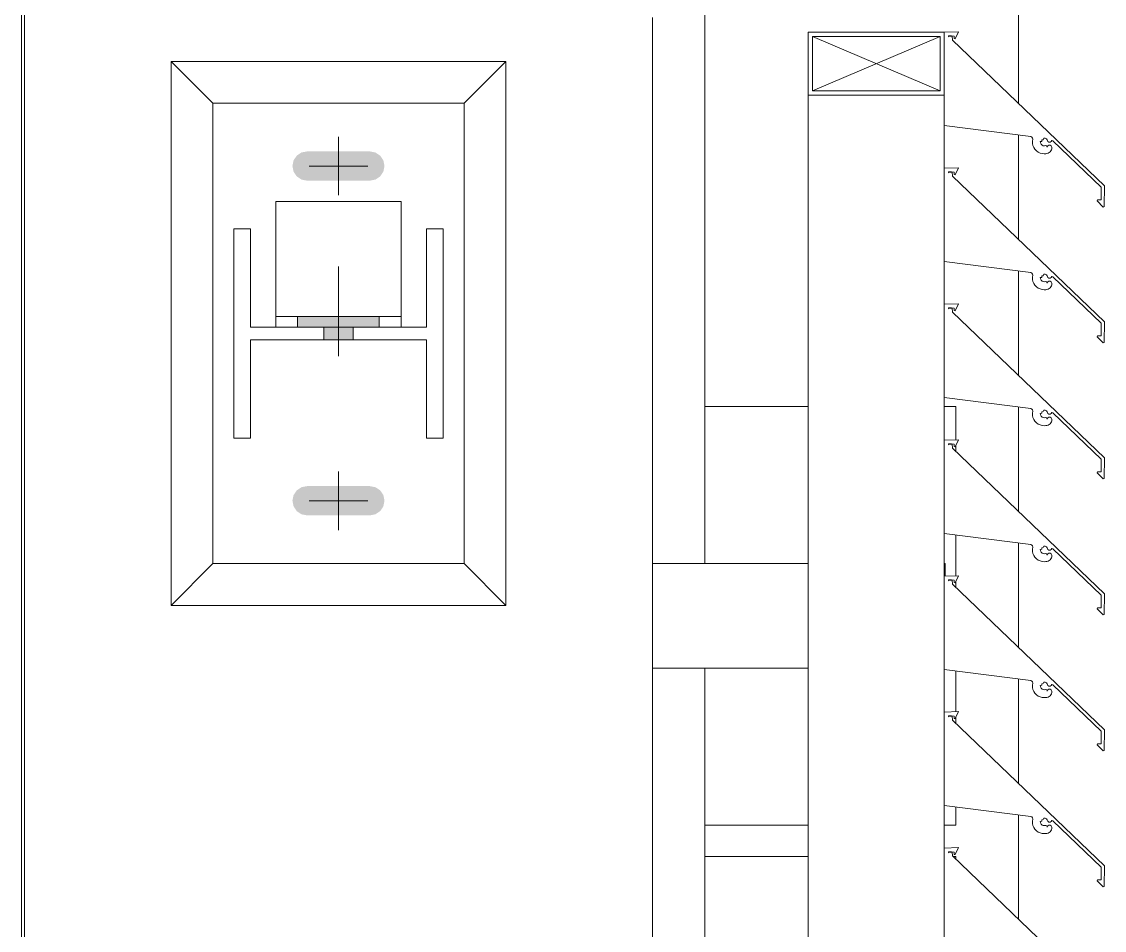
# Model space of a CAD drawing. Header units: millimetres. Extents: x -220592 to 404889, y -217665 to 38245.
# Drawn here: x 7599.07 to 7604.24, y -48124.05 to -48119.7 of the extents above; entities that cross this region are included whole.
import ezdxf

# ---------------------------------------------------------------- set-up
doc = ezdxf.new("R2010")
doc.units = ezdxf.units.MM
doc.linetypes.add('XKITLINE00', pattern=[0])
doc.layers.add('000 - 0_HIDE_OBJ_FRAMING_DEF_SUB_1', color=7, linetype='Continuous')
doc.layers.add('Bolt', color=7, linetype='Continuous', lineweight=0)
doc.layers.add('Part', color=7, linetype='Continuous', lineweight=0)

# ---------------------------------------------------------------- blocks, each defined once
blk = doc.blocks.new('*A13531')
at = {"layer": '000 - 0_HIDE_OBJ_FRAMING_DEF_SUB_1', "color": 7, "linetype": 'XKITLINE00', "lineweight": 0}
for p, q in [((-138.563334, 70.570805), (-138.563334, 90.904836)), ((-135.563334, 67.570805), (-135.563334, 90.530603))]:
    blk.add_line(p, q, dxfattribs=at)
blk = doc.blocks.new('*A13664')
at = {"layer": 'Part', "color": 7, "linetype": 'XKITLINE00', "lineweight": 0}
for p, q in [((-134.168236, 88.510123), (-134.168243, 88.064453)), ((-134.10055, 88.512745), (-134.168236, 88.510123)), ((-134.148356, 88.488428), (-134.14632, 88.495001)), ((-134.13134, 88.491332), (-134.148356, 88.488428)), ((-134.14632, 88.495001), (-134.121337, 88.491861)), ((-134.128443, 88.472789), (-134.13134, 88.491332)), ((-134.121337, 88.491861), (-134.121208, 88.47967)), ((-134.121208, 88.47967), (-134.116085, 88.479258)), ((-134.116085, 88.479258), (-134.10055, 88.512745)), ((-133.403321, 87.776543), (-134.128443, 88.472789)), ((-134.168243, 88.064453), (-133.754237, 88.011423)), ((-133.754237, 88.011423), (-133.749162, 88.009233)), ((-133.749162, 88.009233), (-133.746025, 88.004681)), ((-133.745786, 87.999159), (-133.747272, 87.989025)), ((-133.747272, 87.989025), (-133.746897, 87.978789)), ((-133.746897, 87.978789), (-133.744674, 87.96879)), ((-133.746025, 88.004681), (-133.745786, 87.999159)), ((-133.744674, 87.96879), (-133.740676, 87.95936)), ((-133.709279, 87.987625), (-133.701573, 87.988731)), ((-133.70871, 87.981141), (-133.709279, 87.987625)), ((-133.705908, 87.975267), (-133.70871, 87.981141)), ((-133.701226, 87.970745), (-133.705908, 87.975267)), ((-133.702743, 87.995791), (-133.695578, 87.996735)), ((-133.701573, 87.988731), (-133.702743, 87.995791)), ((-133.695258, 87.968147), (-133.701226, 87.970745)), ((-133.695578, 87.996735), (-133.693256, 88.004125)), ((-133.688758, 87.967803), (-133.695258, 87.968147)), ((-133.693256, 88.004125), (-133.686584, 88.003703)), ((-133.68284, 87.968708), (-133.688758, 87.967803)), ((-133.686584, 88.003703), (-133.680508, 88.000913)), ((-133.678029, 87.966301), (-133.68284, 87.968708)), ((-133.680508, 88.000913), (-133.675841, 87.996126)), ((-133.675999, 87.96132), (-133.678029, 87.966301)), ((-133.673057, 87.966792), (-133.675999, 87.96132)), ((-133.675841, 87.996126), (-133.672727, 87.988553)), ((-133.6679, 87.97001), (-133.673057, 87.966792)), ((-133.672727, 87.988553), (-133.668544, 87.984396)), ((-133.668544, 87.984396), (-133.66265, 87.98419)), ((-133.661823, 87.969998), (-133.6679, 87.97001)), ((-133.66265, 87.98419), (-133.658186, 87.988044)), ((-133.656679, 87.966761), (-133.661823, 87.969998)), ((-133.658186, 87.988044), (-133.654531, 87.992671)), ((-133.654039, 87.961287), (-133.656679, 87.966761)), ((-133.654535, 87.953517), (-133.654039, 87.961287)), ((-133.654531, 87.992671), (-133.649372, 87.991579)), ((-133.649372, 87.991579), (-133.418356, 87.770176)), ((-133.740676, 87.95936), (-133.735036, 87.95081)), ((-133.735036, 87.95081), (-133.72794, 87.943423)), ((-133.72794, 87.943423), (-133.719624, 87.937445)), ((-133.719624, 87.937445), (-133.710361, 87.933072)), ((-133.710361, 87.933072), (-133.70046, 87.930449)), ((-133.70046, 87.930449), (-133.690247, 87.929664)), ((-133.690247, 87.929664), (-133.683448, 87.929762)), ((-133.683448, 87.929762), (-133.67772, 87.930398)), ((-133.67772, 87.930398), (-133.672219, 87.932117)), ((-133.672219, 87.932117), (-133.667149, 87.934857)), ((-133.667149, 87.934857), (-133.662695, 87.938515)), ((-133.662695, 87.938515), (-133.659024, 87.942958)), ((-133.659024, 87.942958), (-133.65627, 87.948021)), ((-133.65627, 87.948021), (-133.654535, 87.953517)), ((-133.418356, 87.770176), (-133.418699, 87.70883)), ((-133.403874, 87.677392), (-133.403321, 87.776543)), ((-133.436119, 87.708733), (-133.437204, 87.703812)), ((-133.437204, 87.703812), (-133.408555, 87.674923)), ((-133.418699, 87.70883), (-133.436119, 87.708733)), ((-133.408555, 87.674923), (-133.403874, 87.677392))]:
    blk.add_line(p, q, dxfattribs=at)
blk = doc.blocks.new('*A13665')
at = {"layer": 'Part', "color": 7, "linetype": 'XKITLINE00', "lineweight": 0}
for p, q in [((-134.168236, 87.860123), (-134.168243, 87.414453)), ((-134.10055, 87.862745), (-134.168236, 87.860123)), ((-134.116085, 87.829258), (-134.10055, 87.862745)), ((-134.148356, 87.838428), (-134.14632, 87.845001)), ((-134.13134, 87.841332), (-134.148356, 87.838428)), ((-134.14632, 87.845001), (-134.121337, 87.841861)), ((-134.128443, 87.822789), (-134.13134, 87.841332)), ((-133.403321, 87.126543), (-134.128443, 87.822789)), ((-134.121337, 87.841861), (-134.121208, 87.82967)), ((-134.121208, 87.82967), (-134.116085, 87.829258)), ((-134.168243, 87.414453), (-133.754237, 87.361423)), ((-133.754237, 87.361423), (-133.749162, 87.359233)), ((-133.749162, 87.359233), (-133.746025, 87.354681)), ((-133.745786, 87.349159), (-133.747272, 87.339025)), ((-133.746025, 87.354681), (-133.745786, 87.349159)), ((-133.702743, 87.345791), (-133.695578, 87.346735)), ((-133.701573, 87.338731), (-133.702743, 87.345791)), ((-133.695578, 87.346735), (-133.693256, 87.354125)), ((-133.693256, 87.354125), (-133.686584, 87.353703)), ((-133.686584, 87.353703), (-133.680508, 87.350913)), ((-133.680508, 87.350913), (-133.675841, 87.346126)), ((-133.675841, 87.346126), (-133.672727, 87.338553)), ((-133.658186, 87.338044), (-133.654531, 87.342671)), ((-133.654531, 87.342671), (-133.649372, 87.341579)), ((-133.649372, 87.341579), (-133.418356, 87.120176)), ((-133.747272, 87.339025), (-133.746897, 87.328789)), ((-133.746897, 87.328789), (-133.744674, 87.31879)), ((-133.744674, 87.31879), (-133.740676, 87.30936)), ((-133.740676, 87.30936), (-133.735036, 87.30081)), ((-133.735036, 87.30081), (-133.72794, 87.293423)), ((-133.72794, 87.293423), (-133.719624, 87.287445)), ((-133.709279, 87.337625), (-133.701573, 87.338731)), ((-133.70871, 87.331141), (-133.709279, 87.337625)), ((-133.705908, 87.325267), (-133.70871, 87.331141)), ((-133.701226, 87.320745), (-133.705908, 87.325267)), ((-133.695258, 87.318147), (-133.701226, 87.320745)), ((-133.688758, 87.317803), (-133.695258, 87.318147)), ((-133.68284, 87.318708), (-133.688758, 87.317803)), ((-133.678029, 87.316301), (-133.68284, 87.318708)), ((-133.675999, 87.31132), (-133.678029, 87.316301)), ((-133.673057, 87.316792), (-133.675999, 87.31132)), ((-133.6679, 87.32001), (-133.673057, 87.316792)), ((-133.672727, 87.338553), (-133.668544, 87.334396)), ((-133.668544, 87.334396), (-133.66265, 87.33419)), ((-133.661823, 87.319998), (-133.6679, 87.32001)), ((-133.667149, 87.284857), (-133.662695, 87.288515)), ((-133.662695, 87.288515), (-133.659024, 87.292958)), ((-133.66265, 87.33419), (-133.658186, 87.338044)), ((-133.656679, 87.316761), (-133.661823, 87.319998)), ((-133.659024, 87.292958), (-133.65627, 87.298021)), ((-133.654039, 87.311287), (-133.656679, 87.316761)), ((-133.65627, 87.298021), (-133.654535, 87.303517)), ((-133.654535, 87.303517), (-133.654039, 87.311287)), ((-133.719624, 87.287445), (-133.710361, 87.283072)), ((-133.710361, 87.283072), (-133.70046, 87.280449)), ((-133.70046, 87.280449), (-133.690247, 87.279664)), ((-133.690247, 87.279664), (-133.683448, 87.279762)), ((-133.683448, 87.279762), (-133.67772, 87.280398)), ((-133.67772, 87.280398), (-133.672219, 87.282117)), ((-133.672219, 87.282117), (-133.667149, 87.284857)), ((-133.418356, 87.120176), (-133.418699, 87.05883)), ((-133.403874, 87.027392), (-133.403321, 87.126543)), ((-133.436119, 87.058733), (-133.437204, 87.053812)), ((-133.437204, 87.053812), (-133.408555, 87.024923)), ((-133.418699, 87.05883), (-133.436119, 87.058733)), ((-133.408555, 87.024923), (-133.403874, 87.027392))]:
    blk.add_line(p, q, dxfattribs=at)
blk = doc.blocks.new('*A13666')
at = {"layer": 'Part', "color": 7, "linetype": 'XKITLINE00', "lineweight": 0}
for p, q in [((-134.168236, 87.210123), (-134.168243, 86.764453)), ((-134.10055, 87.212745), (-134.168236, 87.210123)), ((-134.148356, 87.188428), (-134.14632, 87.195001)), ((-134.13134, 87.191332), (-134.148356, 87.188428)), ((-134.14632, 87.195001), (-134.121337, 87.191861)), ((-134.128443, 87.172789), (-134.13134, 87.191332)), ((-134.121337, 87.191861), (-134.121208, 87.17967)), ((-134.116085, 87.179258), (-134.10055, 87.212745)), ((-133.403321, 86.476543), (-134.128443, 87.172789)), ((-134.121208, 87.17967), (-134.116085, 87.179258)), ((-134.168243, 86.764453), (-133.754237, 86.711423)), ((-133.754237, 86.711423), (-133.749162, 86.709233)), ((-133.749162, 86.709233), (-133.746025, 86.704681)), ((-133.745786, 86.699159), (-133.747272, 86.689025)), ((-133.747272, 86.689025), (-133.746897, 86.678789)), ((-133.746897, 86.678789), (-133.744674, 86.66879)), ((-133.746025, 86.704681), (-133.745786, 86.699159)), ((-133.744674, 86.66879), (-133.740676, 86.65936)), ((-133.709279, 86.687625), (-133.701573, 86.688731)), ((-133.70871, 86.681141), (-133.709279, 86.687625)), ((-133.705908, 86.675267), (-133.70871, 86.681141)), ((-133.701226, 86.670745), (-133.705908, 86.675267)), ((-133.702743, 86.695791), (-133.695578, 86.696735)), ((-133.701573, 86.688731), (-133.702743, 86.695791)), ((-133.695258, 86.668147), (-133.701226, 86.670745)), ((-133.695578, 86.696735), (-133.693256, 86.704125)), ((-133.688758, 86.667803), (-133.695258, 86.668147)), ((-133.693256, 86.704125), (-133.686584, 86.703703)), ((-133.68284, 86.668708), (-133.688758, 86.667803)), ((-133.686584, 86.703703), (-133.680508, 86.700913)), ((-133.678029, 86.666301), (-133.68284, 86.668708)), ((-133.680508, 86.700913), (-133.675841, 86.696126)), ((-133.673057, 86.666792), (-133.675999, 86.66132)), ((-133.675841, 86.696126), (-133.672727, 86.688553)), ((-133.6679, 86.67001), (-133.673057, 86.666792)), ((-133.672727, 86.688553), (-133.668544, 86.684396)), ((-133.668544, 86.684396), (-133.66265, 86.68419)), ((-133.661823, 86.669998), (-133.6679, 86.67001)), ((-133.66265, 86.68419), (-133.658186, 86.688044)), ((-133.656679, 86.666761), (-133.661823, 86.669998)), ((-133.658186, 86.688044), (-133.654531, 86.692671)), ((-133.654039, 86.661287), (-133.656679, 86.666761)), ((-133.654531, 86.692671), (-133.649372, 86.691579)), ((-133.649372, 86.691579), (-133.418356, 86.470176)), ((-133.740676, 86.65936), (-133.735036, 86.65081)), ((-133.735036, 86.65081), (-133.72794, 86.643423)), ((-133.72794, 86.643423), (-133.719624, 86.637445)), ((-133.719624, 86.637445), (-133.710361, 86.633072)), ((-133.710361, 86.633072), (-133.70046, 86.630449)), ((-133.70046, 86.630449), (-133.690247, 86.629664)), ((-133.690247, 86.629664), (-133.683448, 86.629762)), ((-133.683448, 86.629762), (-133.67772, 86.630398)), ((-133.675999, 86.66132), (-133.678029, 86.666301)), ((-133.67772, 86.630398), (-133.672219, 86.632117)), ((-133.672219, 86.632117), (-133.667149, 86.634857)), ((-133.667149, 86.634857), (-133.662695, 86.638515)), ((-133.662695, 86.638515), (-133.659024, 86.642958)), ((-133.659024, 86.642958), (-133.65627, 86.648021)), ((-133.65627, 86.648021), (-133.654535, 86.653517)), ((-133.654535, 86.653517), (-133.654039, 86.661287)), ((-133.418356, 86.470176), (-133.418699, 86.40883)), ((-133.403874, 86.377392), (-133.403321, 86.476543)), ((-133.436119, 86.408733), (-133.437204, 86.403812)), ((-133.418699, 86.40883), (-133.436119, 86.408733)), ((-133.437204, 86.403812), (-133.408555, 86.374923)), ((-133.408555, 86.374923), (-133.403874, 86.377392))]:
    blk.add_line(p, q, dxfattribs=at)
blk = doc.blocks.new('*A13667')
at = {"layer": 'Part', "color": 7, "linetype": 'XKITLINE00', "lineweight": 0}
for p, q in [((-134.168236, 86.560123), (-134.168243, 86.114453)), ((-134.10055, 86.562745), (-134.168236, 86.560123)), ((-134.148356, 86.538428), (-134.14632, 86.545001)), ((-134.13134, 86.541332), (-134.148356, 86.538428)), ((-134.14632, 86.545001), (-134.121337, 86.541861)), ((-134.128443, 86.522789), (-134.13134, 86.541332)), ((-133.403321, 85.826543), (-134.128443, 86.522789)), ((-134.121337, 86.541861), (-134.121208, 86.52967)), ((-134.121208, 86.52967), (-134.116085, 86.529258)), ((-134.116085, 86.529258), (-134.10055, 86.562745)), ((-134.168243, 86.114453), (-133.754237, 86.061423)), ((-133.754237, 86.061423), (-133.749162, 86.059233)), ((-133.749162, 86.059233), (-133.746025, 86.054681)), ((-133.745786, 86.049159), (-133.747272, 86.039025)), ((-133.746025, 86.054681), (-133.745786, 86.049159)), ((-133.702743, 86.045791), (-133.695578, 86.046735)), ((-133.701573, 86.038731), (-133.702743, 86.045791)), ((-133.695578, 86.046735), (-133.693256, 86.054125)), ((-133.693256, 86.054125), (-133.686584, 86.053703)), ((-133.686584, 86.053703), (-133.680508, 86.050913)), ((-133.680508, 86.050913), (-133.675841, 86.046126)), ((-133.675841, 86.046126), (-133.672727, 86.038553)), ((-133.747272, 86.039025), (-133.746897, 86.028789)), ((-133.746897, 86.028789), (-133.744674, 86.01879)), ((-133.744674, 86.01879), (-133.740676, 86.00936)), ((-133.740676, 86.00936), (-133.735036, 86.00081)), ((-133.735036, 86.00081), (-133.72794, 85.993423)), ((-133.709279, 86.037625), (-133.701573, 86.038731)), ((-133.70871, 86.031141), (-133.709279, 86.037625)), ((-133.705908, 86.025267), (-133.70871, 86.031141)), ((-133.701226, 86.020745), (-133.705908, 86.025267)), ((-133.695258, 86.018147), (-133.701226, 86.020745)), ((-133.688758, 86.017803), (-133.695258, 86.018147)), ((-133.68284, 86.018708), (-133.688758, 86.017803)), ((-133.678029, 86.016301), (-133.68284, 86.018708)), ((-133.675999, 86.01132), (-133.678029, 86.016301)), ((-133.673057, 86.016792), (-133.675999, 86.01132)), ((-133.6679, 86.02001), (-133.673057, 86.016792)), ((-133.672727, 86.038553), (-133.668544, 86.034396)), ((-133.668544, 86.034396), (-133.66265, 86.03419)), ((-133.661823, 86.019998), (-133.6679, 86.02001)), ((-133.66265, 86.03419), (-133.658186, 86.038044)), ((-133.656679, 86.016761), (-133.661823, 86.019998)), ((-133.659024, 85.992958), (-133.65627, 85.998021)), ((-133.658186, 86.038044), (-133.654531, 86.042671)), ((-133.654039, 86.011287), (-133.656679, 86.016761)), ((-133.65627, 85.998021), (-133.654535, 86.003517)), ((-133.654535, 86.003517), (-133.654039, 86.011287)), ((-133.654531, 86.042671), (-133.649372, 86.041579)), ((-133.649372, 86.041579), (-133.418356, 85.820176)), ((-133.72794, 85.993423), (-133.719624, 85.987445)), ((-133.719624, 85.987445), (-133.710361, 85.983072)), ((-133.710361, 85.983072), (-133.70046, 85.980449)), ((-133.70046, 85.980449), (-133.690247, 85.979664)), ((-133.690247, 85.979664), (-133.683448, 85.979762)), ((-133.683448, 85.979762), (-133.67772, 85.980398)), ((-133.67772, 85.980398), (-133.672219, 85.982117)), ((-133.672219, 85.982117), (-133.667149, 85.984857)), ((-133.667149, 85.984857), (-133.662695, 85.988515)), ((-133.662695, 85.988515), (-133.659024, 85.992958)), ((-133.418356, 85.820176), (-133.418699, 85.75883)), ((-133.403874, 85.727392), (-133.403321, 85.826543)), ((-133.436119, 85.758733), (-133.437204, 85.753812)), ((-133.437204, 85.753812), (-133.408555, 85.724923)), ((-133.418699, 85.75883), (-133.436119, 85.758733)), ((-133.408555, 85.724923), (-133.403874, 85.727392))]:
    blk.add_line(p, q, dxfattribs=at)
blk = doc.blocks.new('*A13679')
at = {"layer": 'Part', "color": 7, "linetype": 'XKITLINE00', "lineweight": 0}
for p, q in [((-134.168045, 90.460135), (-134.818045, 90.460135)), ((-134.818045, 90.460135), (-134.818045, 90.160135)), ((-134.168045, 90.160135), (-134.168045, 90.460135)), ((-134.798045, 90.180135), (-134.188045, 90.440135)), ((-134.798045, 90.440135), (-134.188045, 90.180135)), ((-134.798045, 90.180135), (-134.798045, 90.440135)), ((-134.798045, 90.440135), (-134.188045, 90.440135)), ((-134.188045, 90.440135), (-134.188045, 90.180135)), ((-134.818045, 90.160135), (-134.168045, 90.160135)), ((-134.188045, 90.180135), (-134.798045, 90.180135))]:
    blk.add_line(p, q, dxfattribs=at)
blk = doc.blocks.new('*A13690')
at = {"layer": 'Part', "color": 7, "linetype": 'XKITLINE00', "lineweight": 0}
for p, q in [((-134.818045, 79.560249), (-134.818045, 90.160135)), ((-134.168045, 89.810131), (-134.168045, 90.014427)), ((-134.168045, 89.160131), (-134.168045, 89.364427)), ((-134.168045, 88.510131), (-134.168045, 88.714427)), ((-134.168045, 87.860131), (-134.168045, 88.064427)), ((-134.168045, 87.210131), (-134.168045, 87.414427)), ((-134.168045, 86.560131), (-134.168045, 86.764427))]:
    blk.add_line(p, q, dxfattribs=at)
blk = doc.blocks.new('*A13693')
at = {"layer": 'Part', "color": 7, "linetype": 'XKITLINE00', "lineweight": 0}
for p, q in [((-135.563334, 87.920764), (-134.818045, 87.920764)), ((-134.168045, 87.920764), (-134.163349, 87.920764)), ((-134.163349, 87.860313), (-134.163349, 87.920764)), ((-135.563334, 87.420764), (-134.818045, 87.420764))]:
    blk.add_line(p, q, dxfattribs=at)
blk = doc.blocks.new('*A13694')
at = {"layer": 'Part', "color": 7, "linetype": 'XKITLINE00', "lineweight": 0}
for p, q in [((-135.313349, 88.670764), (-134.818045, 88.670764)), ((-135.313349, 87.920764), (-135.313349, 88.670764)), ((-134.168045, 88.670764), (-134.113349, 88.670764)), ((-134.113349, 88.512249), (-134.113349, 88.670764)), ((-134.113349, 88.458296), (-134.113349, 88.485156)), ((-134.113349, 87.862249), (-134.113349, 88.057421)), ((-134.113349, 87.808296), (-134.113349, 87.835156)), ((-135.313349, 86.670764), (-135.313349, 87.420764)), ((-134.113349, 87.212249), (-134.113349, 87.407421)), ((-134.113349, 87.158296), (-134.113349, 87.185156)), ((-134.113349, 86.670764), (-134.113349, 86.757421)), ((-135.313349, 86.670764), (-134.818045, 86.670764)), ((-134.168045, 86.670764), (-134.113349, 86.670764))]:
    blk.add_line(p, q, dxfattribs=at)
blk = doc.blocks.new('*A13696')
at = {"layer": 'Part', "color": 7, "linetype": 'XKITLINE00', "lineweight": 0}
for p, q in [((-135.313349, 86.520764), (-134.818045, 86.520764)), ((-135.313349, 85.770764), (-135.313349, 86.520764)), ((-134.126334, 86.520764), (-134.113349, 86.520764)), ((-134.113349, 86.508296), (-134.113349, 86.520764)), ((-134.113349, 85.912249), (-134.113349, 86.107421)), ((-134.113349, 85.858296), (-134.113349, 85.885156)), ((-134.113349, 85.262249), (-134.113349, 85.457421)), ((-135.313349, 84.520764), (-135.313349, 85.270764)), ((-134.113349, 85.208296), (-134.113349, 85.235156)), ((-134.113349, 84.612249), (-134.113349, 84.807421)), ((-134.113349, 84.558296), (-134.113349, 84.585156)), ((-135.313349, 84.520764), (-134.818045, 84.520764))]:
    blk.add_line(p, q, dxfattribs=at)
blk = doc.blocks.new('*A13700')
at = {"layer": 'Part', "color": 7, "linetype": 'XKITLINE00', "lineweight": 0}
for p, q in [((-137.483413, 89.520805), (-137.563413, 89.520805)), ((-137.563413, 89.520805), (-137.563413, 88.520805)), ((-137.483413, 89.050805), (-137.483413, 89.520805)), ((-136.563413, 89.520805), (-136.643413, 89.520805)), ((-136.643413, 89.520805), (-136.643413, 89.050805)), ((-136.563413, 88.520805), (-136.563413, 89.520805)), ((-136.643413, 89.050805), (-137.483413, 89.050805)), ((-137.483413, 88.520805), (-137.483413, 88.990805)), ((-137.483413, 88.990805), (-136.643413, 88.990805)), ((-136.643413, 88.990805), (-136.643413, 88.520805)), ((-137.563413, 88.520805), (-137.483413, 88.520805)), ((-136.643413, 88.520805), (-136.563413, 88.520805))]:
    blk.add_line(p, q, dxfattribs=at)
blk = doc.blocks.new('*A13708')
at = {"layer": 'Part', "color": 7, "linetype": 'XKITLINE00', "lineweight": 0}
for p, q in [((-137.663413, 90.120805), (-137.663413, 87.920805)), ((-136.463413, 90.120805), (-137.663413, 90.120805)), ((-136.463413, 87.920805), (-136.463413, 90.120805)), ((-137.663413, 87.920805), (-136.463413, 87.920805))]:
    blk.add_line(p, q, dxfattribs=at)
blk = doc.blocks.new('*A13709')
at = {"layer": 'Part', "color": 7, "linetype": 'XKITLINE00', "lineweight": 0}
for p, q in [((-137.863413, 90.320805), (-137.663413, 90.120805)), ((-137.863413, 87.720805), (-137.863413, 90.320805)), ((-137.863413, 90.320805), (-136.263413, 90.320805)), ((-136.463413, 90.120805), (-136.263413, 90.320805)), ((-136.263413, 90.320805), (-136.263413, 87.720805)), ((-137.863413, 87.720805), (-137.663413, 87.920805)), ((-136.463413, 87.920805), (-136.263413, 87.720805)), ((-136.263413, 87.720805), (-137.863413, 87.720805))]:
    blk.add_line(p, q, dxfattribs=at)
blk = doc.blocks.new('*A13710')
at = {"layer": 'Part', "color": 7, "linetype": 'XKITLINE00', "lineweight": 0}
for p, q in [((-137.363413, 89.650805), (-137.363413, 89.050805)), ((-136.763413, 89.650805), (-137.363413, 89.650805)), ((-136.763413, 89.050805), (-136.763413, 89.650805)), ((-137.363413, 89.100805), (-136.763413, 89.100805))]:
    blk.add_line(p, q, dxfattribs=at)
blk = doc.blocks.new('*A13711')
at = {"layer": 'Bolt'}
for points in [[(-136.8684, 89.1008), (-136.8684, 89.0508), (-137.2584, 89.0508), (-137.2584, 89.1008)], [(-136.9934, 89.0508), (-136.9934, 88.9908), (-137.1334, 88.9908), (-137.1334, 89.0508)]]:
    blk.add_hatch(color=7, dxfattribs=at).paths.add_polyline_path(points, flags=17)
at = {"layer": 'Bolt', "color": 7, "linetype": 'XKITLINE00', "lineweight": 0}
for p, q in [((-137.0634, 88.9116), (-137.0634, 89.3408)), ((-137.2584, 89.0508), (-137.2584, 89.1008)), ((-136.8684, 89.0508), (-136.8684, 89.1008)), ((-137.1334, 88.9908), (-137.1334, 89.0508)), ((-136.9934, 88.9908), (-136.9934, 89.0508))]:
    blk.add_line(p, q, dxfattribs=at)
blk = doc.blocks.new('*A13712')
at = {"layer": 'Bolt'}
for points in [[(-136.8487, 89.794), (-136.8639, 89.7713), (-136.8866, 89.7561), (-136.9134, 89.7508), (-137.2134, 89.7508), (-137.2402, 89.7561), (-137.2629, 89.7713), (-137.2781, 89.794), (-137.2834, 89.8208), (-137.2781, 89.8476), (-137.2629, 89.8703), (-137.2402, 89.8855), (-137.2134, 89.8908), (-136.9134, 89.8908), (-136.8866, 89.8855), (-136.8639, 89.8703), (-136.8487, 89.8476), (-136.8434, 89.8208)], [(-136.8487, 88.194), (-136.8639, 88.1713), (-136.8866, 88.1561), (-136.9134, 88.1508), (-137.2134, 88.1508), (-137.2402, 88.1561), (-137.2629, 88.1713), (-137.2781, 88.194), (-137.2834, 88.2208), (-137.2781, 88.2476), (-137.2629, 88.2703), (-137.2402, 88.2855), (-137.2134, 88.2908), (-136.9134, 88.2908), (-136.8866, 88.2855), (-136.8639, 88.2703), (-136.8487, 88.2476), (-136.8434, 88.2208)]]:
    blk.add_hatch(color=7, dxfattribs=at).paths.add_polyline_path(points, flags=17)
at = {"layer": 'Bolt', "color": 7, "linetype": 'XKITLINE00', "lineweight": 0}
for p, q in [((-137.0634, 89.9608), (-137.0634, 89.6808)), ((-137.2034, 89.8208), (-136.9234, 89.8208)), ((-137.0634, 88.3608), (-137.0634, 88.0808)), ((-137.2034, 88.2208), (-136.9234, 88.2208))]:
    blk.add_line(p, q, dxfattribs=at)
blk = doc.blocks.new('*A13867')
at = {"layer": 'Part', "color": 7, "linetype": 'XKITLINE00', "lineweight": 0}
blk.add_line((-138.577448, 70.570805), (-138.577448, 90.919535), dxfattribs=at)
blk = doc.blocks.new('*A13869')
at = {"layer": 'Part', "color": 7, "linetype": 'XKITLINE00', "lineweight": 0}
for p, q in [((-135.313349, 87.920764), (-135.313349, 90.670805)), ((-133.813349, 90.120243), (-133.813349, 90.670805)), ((-133.813349, 89.470243), (-133.813349, 89.968995)), ((-133.813349, 88.820243), (-133.813349, 89.318995)), ((-133.813349, 88.170243), (-133.813349, 88.668995)), ((-133.813349, 87.520243), (-133.813349, 88.018995)), ((-135.313349, 85.770764), (-135.313349, 87.420764)), ((-133.813349, 86.870243), (-133.813349, 87.368995)), ((-133.813349, 86.220243), (-133.813349, 86.718995))]:
    blk.add_line(p, q, dxfattribs=at)
blk = doc.blocks.new('*A13884')
at = {"layer": 'Part', "color": 7, "linetype": 'XKITLINE00', "lineweight": 0}
for p, q in [((-134.168236, 90.460123), (-134.168243, 90.014453)), ((-134.10055, 90.462745), (-134.168236, 90.460123)), ((-134.148356, 90.438428), (-134.14632, 90.445001)), ((-134.14632, 90.445001), (-134.121337, 90.441861)), ((-134.116085, 90.429258), (-134.10055, 90.462745)), ((-134.13134, 90.441332), (-134.148356, 90.438428)), ((-134.128443, 90.422789), (-134.13134, 90.441332)), ((-133.403321, 89.726543), (-134.128443, 90.422789)), ((-134.121337, 90.441861), (-134.121208, 90.42967)), ((-134.121208, 90.42967), (-134.116085, 90.429258)), ((-134.168243, 90.014453), (-133.754237, 89.961423)), ((-133.754237, 89.961423), (-133.749162, 89.959233)), ((-133.749162, 89.959233), (-133.746025, 89.954681)), ((-133.745786, 89.949159), (-133.747272, 89.939025)), ((-133.747272, 89.939025), (-133.746897, 89.928789)), ((-133.746897, 89.928789), (-133.744674, 89.91879)), ((-133.746025, 89.954681), (-133.745786, 89.949159)), ((-133.709279, 89.937625), (-133.701573, 89.938731)), ((-133.70871, 89.931141), (-133.709279, 89.937625)), ((-133.705908, 89.925267), (-133.70871, 89.931141)), ((-133.702743, 89.945791), (-133.695578, 89.946735)), ((-133.701573, 89.938731), (-133.702743, 89.945791)), ((-133.695578, 89.946735), (-133.693256, 89.954125)), ((-133.693256, 89.954125), (-133.686584, 89.953703)), ((-133.686584, 89.953703), (-133.680508, 89.950913)), ((-133.680508, 89.950913), (-133.675841, 89.946126)), ((-133.675841, 89.946126), (-133.672727, 89.938553)), ((-133.672727, 89.938553), (-133.668544, 89.934396)), ((-133.668544, 89.934396), (-133.66265, 89.93419)), ((-133.66265, 89.93419), (-133.658186, 89.938044)), ((-133.658186, 89.938044), (-133.654531, 89.942671)), ((-133.654531, 89.942671), (-133.649372, 89.941579)), ((-133.649372, 89.941579), (-133.418356, 89.720176)), ((-133.744674, 89.91879), (-133.740676, 89.90936)), ((-133.740676, 89.90936), (-133.735036, 89.90081)), ((-133.735036, 89.90081), (-133.72794, 89.893423)), ((-133.72794, 89.893423), (-133.719624, 89.887445)), ((-133.719624, 89.887445), (-133.710361, 89.883072)), ((-133.710361, 89.883072), (-133.70046, 89.880449)), ((-133.701226, 89.920745), (-133.705908, 89.925267)), ((-133.695258, 89.918147), (-133.701226, 89.920745)), ((-133.70046, 89.880449), (-133.690247, 89.879664)), ((-133.688758, 89.917803), (-133.695258, 89.918147)), ((-133.690247, 89.879664), (-133.683448, 89.879762)), ((-133.68284, 89.918708), (-133.688758, 89.917803)), ((-133.683448, 89.879762), (-133.67772, 89.880398)), ((-133.678029, 89.916301), (-133.68284, 89.918708)), ((-133.675999, 89.91132), (-133.678029, 89.916301)), ((-133.67772, 89.880398), (-133.672219, 89.882117)), ((-133.673057, 89.916792), (-133.675999, 89.91132)), ((-133.6679, 89.92001), (-133.673057, 89.916792)), ((-133.672219, 89.882117), (-133.667149, 89.884857)), ((-133.661823, 89.919998), (-133.6679, 89.92001)), ((-133.667149, 89.884857), (-133.662695, 89.888515)), ((-133.662695, 89.888515), (-133.659024, 89.892958)), ((-133.656679, 89.916761), (-133.661823, 89.919998)), ((-133.659024, 89.892958), (-133.65627, 89.898021)), ((-133.654039, 89.911287), (-133.656679, 89.916761)), ((-133.65627, 89.898021), (-133.654535, 89.903517)), ((-133.654535, 89.903517), (-133.654039, 89.911287)), ((-133.418356, 89.720176), (-133.418699, 89.65883)), ((-133.403874, 89.627392), (-133.403321, 89.726543)), ((-133.436119, 89.658733), (-133.437204, 89.653812)), ((-133.437204, 89.653812), (-133.408555, 89.624923)), ((-133.418699, 89.65883), (-133.436119, 89.658733)), ((-133.408555, 89.624923), (-133.403874, 89.627392))]:
    blk.add_line(p, q, dxfattribs=at)
blk = doc.blocks.new('*A13885')
at = {"layer": 'Part', "color": 7, "linetype": 'XKITLINE00', "lineweight": 0}
for p, q in [((-134.168236, 89.810123), (-134.168243, 89.364453)), ((-134.10055, 89.812745), (-134.168236, 89.810123)), ((-134.148356, 89.788428), (-134.14632, 89.795001)), ((-134.13134, 89.791332), (-134.148356, 89.788428)), ((-134.14632, 89.795001), (-134.121337, 89.791861)), ((-134.128443, 89.772789), (-134.13134, 89.791332)), ((-133.403321, 89.076543), (-134.128443, 89.772789)), ((-134.121337, 89.791861), (-134.121208, 89.77967)), ((-134.121208, 89.77967), (-134.116085, 89.779258)), ((-134.116085, 89.779258), (-134.10055, 89.812745)), ((-134.168243, 89.364453), (-133.754237, 89.311423)), ((-133.754237, 89.311423), (-133.749162, 89.309233)), ((-133.749162, 89.309233), (-133.746025, 89.304681)), ((-133.745786, 89.299159), (-133.747272, 89.289025)), ((-133.747272, 89.289025), (-133.746897, 89.278789)), ((-133.746897, 89.278789), (-133.744674, 89.26879)), ((-133.746025, 89.304681), (-133.745786, 89.299159)), ((-133.744674, 89.26879), (-133.740676, 89.25936)), ((-133.740676, 89.25936), (-133.735036, 89.25081)), ((-133.709279, 89.287625), (-133.701573, 89.288731)), ((-133.70871, 89.281141), (-133.709279, 89.287625)), ((-133.705908, 89.275267), (-133.70871, 89.281141)), ((-133.701226, 89.270745), (-133.705908, 89.275267)), ((-133.702743, 89.295791), (-133.695578, 89.296735)), ((-133.701573, 89.288731), (-133.702743, 89.295791)), ((-133.695258, 89.268147), (-133.701226, 89.270745)), ((-133.695578, 89.296735), (-133.693256, 89.304125)), ((-133.688758, 89.267803), (-133.695258, 89.268147)), ((-133.693256, 89.304125), (-133.686584, 89.303703)), ((-133.68284, 89.268708), (-133.688758, 89.267803)), ((-133.686584, 89.303703), (-133.680508, 89.300913)), ((-133.678029, 89.266301), (-133.68284, 89.268708)), ((-133.680508, 89.300913), (-133.675841, 89.296126)), ((-133.675999, 89.26132), (-133.678029, 89.266301)), ((-133.673057, 89.266792), (-133.675999, 89.26132)), ((-133.675841, 89.296126), (-133.672727, 89.288553)), ((-133.6679, 89.27001), (-133.673057, 89.266792)), ((-133.672727, 89.288553), (-133.668544, 89.284396)), ((-133.668544, 89.284396), (-133.66265, 89.28419)), ((-133.661823, 89.269998), (-133.6679, 89.27001)), ((-133.66265, 89.28419), (-133.658186, 89.288044)), ((-133.656679, 89.266761), (-133.661823, 89.269998)), ((-133.658186, 89.288044), (-133.654531, 89.292671)), ((-133.654039, 89.261287), (-133.656679, 89.266761)), ((-133.654535, 89.253517), (-133.654039, 89.261287)), ((-133.654531, 89.292671), (-133.649372, 89.291579)), ((-133.649372, 89.291579), (-133.418356, 89.070176)), ((-133.735036, 89.25081), (-133.72794, 89.243423)), ((-133.72794, 89.243423), (-133.719624, 89.237445)), ((-133.719624, 89.237445), (-133.710361, 89.233072)), ((-133.710361, 89.233072), (-133.70046, 89.230449)), ((-133.70046, 89.230449), (-133.690247, 89.229664)), ((-133.690247, 89.229664), (-133.683448, 89.229762)), ((-133.683448, 89.229762), (-133.67772, 89.230398)), ((-133.67772, 89.230398), (-133.672219, 89.232117)), ((-133.672219, 89.232117), (-133.667149, 89.234857)), ((-133.667149, 89.234857), (-133.662695, 89.238515)), ((-133.662695, 89.238515), (-133.659024, 89.242958)), ((-133.659024, 89.242958), (-133.65627, 89.248021)), ((-133.65627, 89.248021), (-133.654535, 89.253517)), ((-133.418356, 89.070176), (-133.418699, 89.00883)), ((-133.403874, 88.977392), (-133.403321, 89.076543)), ((-133.436119, 89.008733), (-133.437204, 89.003812)), ((-133.437204, 89.003812), (-133.408555, 88.974923)), ((-133.418699, 89.00883), (-133.436119, 89.008733)), ((-133.408555, 88.974923), (-133.403874, 88.977392))]:
    blk.add_line(p, q, dxfattribs=at)
blk = doc.blocks.new('*A13886')
at = {"layer": 'Part', "color": 7, "linetype": 'XKITLINE00', "lineweight": 0}
for p, q in [((-134.168236, 89.160123), (-134.168243, 88.714453)), ((-134.10055, 89.162745), (-134.168236, 89.160123)), ((-134.116085, 89.129258), (-134.10055, 89.162745)), ((-134.148356, 89.138428), (-134.14632, 89.145001)), ((-134.13134, 89.141332), (-134.148356, 89.138428)), ((-134.14632, 89.145001), (-134.121337, 89.141861)), ((-134.128443, 89.122789), (-134.13134, 89.141332)), ((-133.403321, 88.426543), (-134.128443, 89.122789)), ((-134.121337, 89.141861), (-134.121208, 89.12967)), ((-134.121208, 89.12967), (-134.116085, 89.129258)), ((-134.168243, 88.714453), (-133.754237, 88.661423)), ((-133.754237, 88.661423), (-133.749162, 88.659233)), ((-133.749162, 88.659233), (-133.746025, 88.654681)), ((-133.745786, 88.649159), (-133.747272, 88.639025)), ((-133.747272, 88.639025), (-133.746897, 88.628789)), ((-133.746025, 88.654681), (-133.745786, 88.649159)), ((-133.709279, 88.637625), (-133.701573, 88.638731)), ((-133.70871, 88.631141), (-133.709279, 88.637625)), ((-133.702743, 88.645791), (-133.695578, 88.646735)), ((-133.701573, 88.638731), (-133.702743, 88.645791)), ((-133.695578, 88.646735), (-133.693256, 88.654125)), ((-133.693256, 88.654125), (-133.686584, 88.653703)), ((-133.686584, 88.653703), (-133.680508, 88.650913)), ((-133.680508, 88.650913), (-133.675841, 88.646126)), ((-133.675841, 88.646126), (-133.672727, 88.638553)), ((-133.672727, 88.638553), (-133.668544, 88.634396)), ((-133.668544, 88.634396), (-133.66265, 88.63419)), ((-133.66265, 88.63419), (-133.658186, 88.638044)), ((-133.658186, 88.638044), (-133.654531, 88.642671)), ((-133.654531, 88.642671), (-133.649372, 88.641579)), ((-133.649372, 88.641579), (-133.418356, 88.420176)), ((-133.746897, 88.628789), (-133.744674, 88.61879)), ((-133.744674, 88.61879), (-133.740676, 88.60936)), ((-133.740676, 88.60936), (-133.735036, 88.60081)), ((-133.735036, 88.60081), (-133.72794, 88.593423)), ((-133.72794, 88.593423), (-133.719624, 88.587445)), ((-133.719624, 88.587445), (-133.710361, 88.583072)), ((-133.710361, 88.583072), (-133.70046, 88.580449)), ((-133.705908, 88.625267), (-133.70871, 88.631141)), ((-133.701226, 88.620745), (-133.705908, 88.625267)), ((-133.695258, 88.618147), (-133.701226, 88.620745)), ((-133.688758, 88.617803), (-133.695258, 88.618147)), ((-133.68284, 88.618708), (-133.688758, 88.617803)), ((-133.678029, 88.616301), (-133.68284, 88.618708)), ((-133.675999, 88.61132), (-133.678029, 88.616301)), ((-133.67772, 88.580398), (-133.672219, 88.582117)), ((-133.673057, 88.616792), (-133.675999, 88.61132)), ((-133.6679, 88.62001), (-133.673057, 88.616792)), ((-133.672219, 88.582117), (-133.667149, 88.584857)), ((-133.661823, 88.619998), (-133.6679, 88.62001)), ((-133.667149, 88.584857), (-133.662695, 88.588515)), ((-133.662695, 88.588515), (-133.659024, 88.592958)), ((-133.656679, 88.616761), (-133.661823, 88.619998)), ((-133.659024, 88.592958), (-133.65627, 88.598021)), ((-133.654039, 88.611287), (-133.656679, 88.616761)), ((-133.65627, 88.598021), (-133.654535, 88.603517)), ((-133.654535, 88.603517), (-133.654039, 88.611287)), ((-133.70046, 88.580449), (-133.690247, 88.579664)), ((-133.690247, 88.579664), (-133.683448, 88.579762)), ((-133.683448, 88.579762), (-133.67772, 88.580398)), ((-133.403874, 88.327392), (-133.403321, 88.426543)), ((-133.418356, 88.420176), (-133.418699, 88.35883)), ((-133.436119, 88.358733), (-133.437204, 88.353812)), ((-133.437204, 88.353812), (-133.408555, 88.324923)), ((-133.418699, 88.35883), (-133.436119, 88.358733)), ((-133.408555, 88.324923), (-133.403874, 88.327392))]:
    blk.add_line(p, q, dxfattribs=at)

msp = doc.modelspace()

# ---------------------------------------------------------------- block references
at = {"color": 7, "lineweight": 0}
for name in ['*A13531', '*A13867', '*A13869', '*A13679', '*A13884', '*A13709', '*A13708', '*A13690', '*A13712', '*A13885', '*A13710', '*A13700', '*A13711', '*A13886', '*A13694', '*A13664', '*A13693', '*A13665', '*A13666', '*A13667', '*A13696']:
    msp.add_blockref(name, (7737.6457, -48210.2152), dxfattribs=at)

doc.saveas('drawing.dxf')
